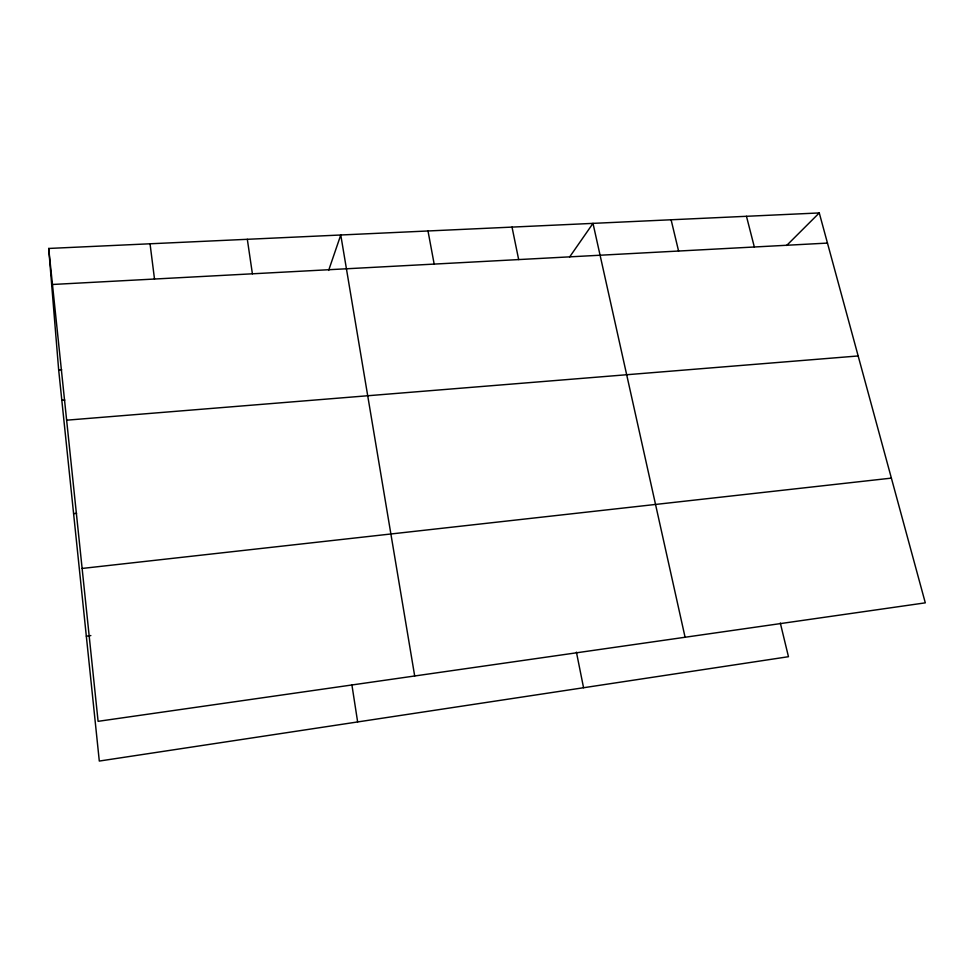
<?xml version="1.0" encoding="UTF-8"?>
<svg xmlns="http://www.w3.org/2000/svg" width="974" height="974" viewBox="0 0 974 974"><rect width="100%" height="100%" fill="white"/><g stroke="black" fill="none" stroke-linecap="round" stroke-linejoin="round"><path stroke-width="1.46" d="M328.64 270.407L340.766 235.002L414.693 675.993M569.595 257.026L592.996 223.375L685.087 637.252M786.651 245.472L819.268 212.941L925.3 602.845L98.094 721.332L48.7 248.455L819.268 212.941M86.321 636.156L90.838 635.584M82.12 568.451L891.38 478.124M73.598 513.627L76.593 513.335M66.634 420.184L858.155 355.96M61.812 400.265L64.808 400.034M48.7 248.455L58.671 369.974L61.703 369.767M52.462 284.481L827.462 243.086M746.474 216.301L754.326 246.982M780.308 623.019L788.465 656.707L99.299 761.059L58.671 369.974M671.098 219.771L678.586 251.036M512.02 227.1L518.667 259.571M576.425 652.154L583.56 687.729M428 230.972L434.173 264.088M351.882 684.734L357.641 721.941M247.323 239.3L252.4 273.804M150.045 243.792L154.501 279.027"/></g></svg>
